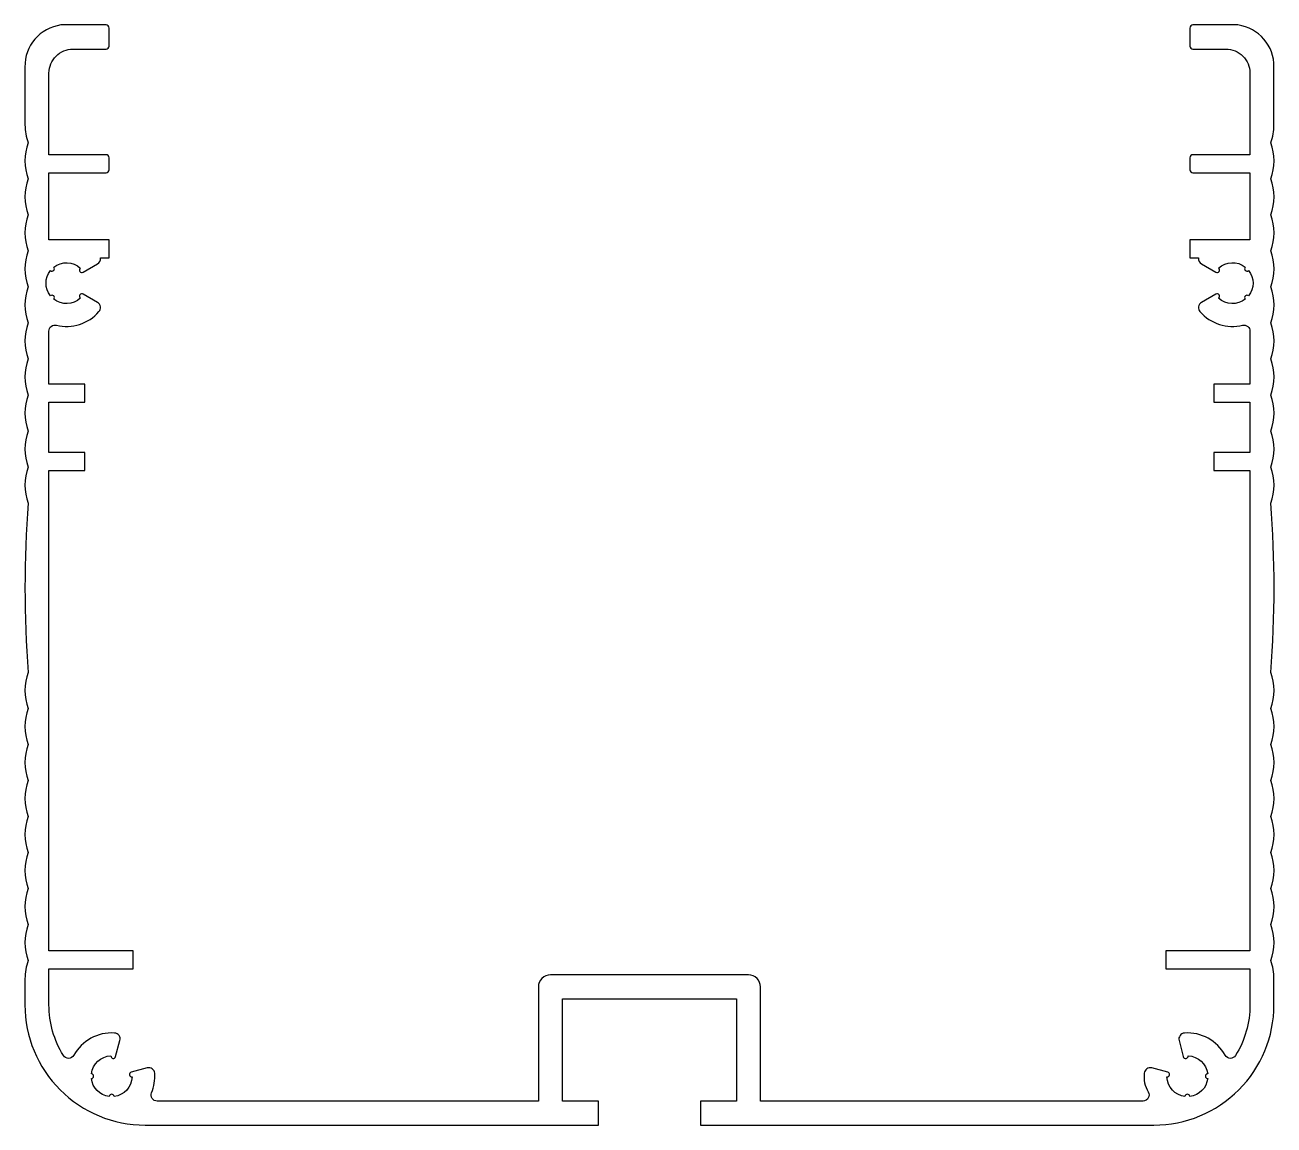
# Model space of a CAD drawing. Extents: x 510 to 614, y 726 to 818.
import ezdxf

# ---------------------------------------------------------------- set-up
doc = ezdxf.new("R2010")
doc.units = 0
doc.layers.get('0').update_dxf_attribs({"linetype": 'CONTINUOUS'})

msp = doc.modelspace()

# ---------------------------------------------------------------- linework, layer by layer
at = {"color": 0}
msp.add_lwpolyline([(517.46, 728.53, -0.346823), (515.97, 730.02, 0.942809), (515.97, 730.42, -0.370141), (517.6, 731.91, 0.949538), (517.99, 731.85), (518.35, 733.18, 0.472484), (517.9, 733.81, 0.290995), (514.51, 731.96, -0.573058), (513.64, 731.94, -0.139642), (512.44, 736.15), (512.44, 739.15), (519.44, 739.15), (519.44, 740.65), (512.44, 740.65), (512.44, 780.65), (515.44, 780.65), (515.44, 782.15), (512.44, 782.15), (512.44, 786.35), (515.44, 786.35), (515.44, 787.85), (512.44, 787.85), (512.44, 792.26, -0.484483), (513.06, 792.75, 0.278442), (516.6, 793.88, 0.472484), (516.48, 794.64), (515.29, 795.33, 0.949538), (515.05, 795.01, -0.370141), (512.84, 794.92, 0.942809), (512.56, 795.2, -0.346823), (512.56, 797.3, 0.942809), (512.84, 797.59, -0.370141), (515.05, 797.5, 0.949538), (515.29, 797.17), (516.48, 797.86, 0.300285), (516.72, 798.35), (517.44, 798.35), (517.44, 799.85), (512.44, 799.85), (512.44, 805.45), (517.19, 805.45, 0.414214), (517.44, 805.7), (517.44, 806.7, 0.414214), (517.19, 806.95), (512.44, 806.95), (512.44, 813.75, -0.414214), (514.44, 815.75), (517.19, 815.75, 0.414214), (517.44, 816), (517.44, 817.5, 0.414214), (517.19, 817.75), (513.44, 817.75, 0.381225), (510.44, 814.25), (510.44, 809.44, 0.088615), (510.71, 807.94, 0.178633), (510.71, 804.94, 0.178633), (510.71, 801.94, 0.178633), (510.71, 798.94, 0.178633), (510.71, 795.94, 0.178633), (510.71, 792.94, 0.178633), (510.71, 789.94, 0.178633), (510.71, 786.94, 0.178633), (510.71, 783.94, 0.178633), (510.71, 780.94, 0.178633), (510.71, 777.94, 0.038007), (510.71, 763.84, 0.178633), (510.71, 760.84, 0.178633), (510.71, 757.84, 0.178633), (510.71, 754.84, 0.178633), (510.71, 751.84, 0.178633), (510.71, 748.84, 0.178633), (510.71, 745.84, 0.178633), (510.71, 742.84, 0.178633), (510.71, 739.84, 0.088615), (510.44, 738.34), (510.44, 736.15, 0.414214), (520.44, 726.15), (558.19, 726.15), (558.19, 728.15), (555.19, 728.15), (555.19, 736.65), (569.69, 736.65), (569.69, 728.15), (566.69, 728.15), (566.69, 726.15), (604.44, 726.15, 0.414214), (614.44, 736.15), (614.44, 738.34, 0.088615), (614.18, 739.84, 0.178633), (614.18, 742.84, 0.178633), (614.18, 745.84, 0.178633), (614.18, 748.84, 0.178633), (614.18, 751.84, 0.178633), (614.18, 754.84, 0.178633), (614.18, 757.84, 0.178633), (614.18, 760.84, 0.178633), (614.18, 763.84, 0.038007), (614.18, 777.94, 0.178633), (614.18, 780.94, 0.178633), (614.18, 783.94, 0.178633), (614.18, 786.94, 0.178633), (614.18, 789.94, 0.178633), (614.18, 792.94, 0.178633), (614.18, 795.94, 0.178633), (614.18, 798.94, 0.178633), (614.18, 801.94, 0.178633), (614.18, 804.94, 0.178633), (614.18, 807.94, 0.088615), (614.44, 809.44), (614.44, 814.25, 0.381225), (611.44, 817.75), (607.69, 817.75, 0.414214), (607.44, 817.5), (607.44, 816, 0.414214), (607.69, 815.75), (610.44, 815.75, -0.414214), (612.44, 813.75), (612.44, 806.95), (607.69, 806.95, 0.414214), (607.44, 806.7), (607.44, 805.7, 0.414214), (607.69, 805.45), (612.44, 805.45), (612.44, 799.85), (607.44, 799.85), (607.44, 798.35), (608.16, 798.35, 0.300285), (608.41, 797.86), (609.6, 797.17, 0.949538), (609.83, 797.5, -0.370141), (612.05, 797.59, 0.942809), (612.33, 797.3, -0.346823), (612.33, 795.2, 0.942809), (612.05, 794.92, -0.370141), (609.83, 795.01, 0.949538), (609.6, 795.33), (608.41, 794.64, 0.472484), (608.28, 793.88, 0.278442), (611.83, 792.75, -0.484483), (612.44, 792.26), (612.44, 787.85), (609.44, 787.85), (609.44, 786.35), (612.44, 786.35), (612.44, 782.15), (609.44, 782.15), (609.44, 780.65), (612.44, 780.65), (612.44, 740.65), (605.44, 740.65), (605.44, 739.15), (612.44, 739.15), (612.44, 736.15, -0.139642), (611.24, 731.94, -0.573058), (610.38, 731.96, 0.290995), (606.99, 733.81, 0.472484), (606.54, 733.18), (606.89, 731.85, 0.949538), (607.29, 731.91, -0.370141), (608.92, 730.42, 0.942809), (608.92, 730.02, -0.346823), (607.43, 728.53, 0.942809), (607.03, 728.53, -0.370141), (605.53, 730.16, 0.949538), (605.59, 730.55), (604.27, 730.91, 0.472484), (603.64, 730.46, 0.172904), (603.97, 728.91, -0.583555), (603.54, 728.15), (571.69, 728.15), (571.69, 737.65, 0.414214), (570.69, 738.65), (554.19, 738.65, 0.414214), (553.19, 737.65), (553.19, 728.15), (521.45, 728.15, -0.534088), (520.98, 728.84, 0.110181), (521.25, 730.46, 0.472484), (520.62, 730.91), (519.29, 730.55, 0.949538), (519.36, 730.16, -0.370141), (517.86, 728.53, 0.942809)], format="xyb", close=True, dxfattribs=at)

doc.saveas('drawing.dxf')
